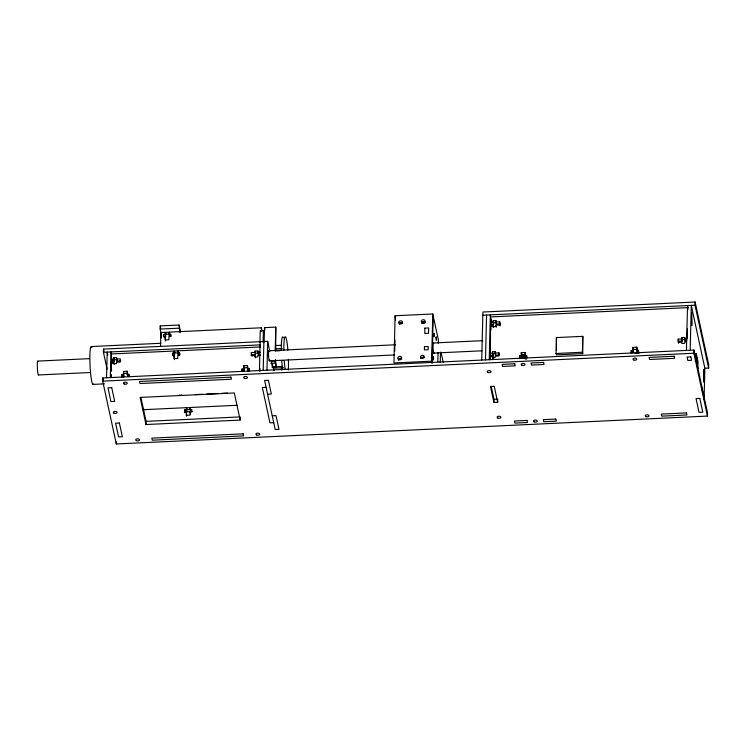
<?xml version="1.0" encoding="UTF-8"?>
<svg xmlns="http://www.w3.org/2000/svg" width="746" height="746" viewBox="0 0 746 746"><rect width="100%" height="100%" fill="white"/><g stroke="black" fill="none" stroke-linecap="round" stroke-linejoin="round"><path stroke-width="1.12" d="M102.724 381.131L102.799 377.952L693.948 350.06L707.525 412.902L707.45 416.082L116.301 443.973L102.724 381.131L693.873 353.24L707.45 416.082M107.07 369.102L103.433 352.271L103.507 349.081L267.665 341.342L269.856 351.469M106.566 377.774L107.2 352.093L107.834 355.031M110.333 377.597L110.968 351.907L111.387 353.874M110.837 377.541L110.912 374.352L111.359 376.413M120.768 360.905L117.001 361.083L116.59 357.651L113.821 357.772L114.241 361.213L111.723 361.334L111.406 353.968L174.2 351.012L174.592 355.189L172.96 355.264L172.512 353.203L174.144 353.128L174.592 355.189M111.536 368.916L111.49 371.116L111.201 362.453L113.709 362.332L114.157 364.393M112.208 360.01L112.338 363.237M112.851 363.022L112.907 360.896L113.327 362.854M113.709 362.332L113.681 363.712L116.441 363.582L116.479 362.211L120.246 362.024L120.32 358.845L116.553 359.022M114.241 361.213L113.821 357.772M117.001 361.083L117.029 359.703L114.269 359.833M116.301 443.973L116.348 441.856M121.757 377.019L121.812 374.688L123.444 374.613L123.892 376.674L122.26 376.749L121.812 374.688M123.444 374.613L123.528 371.433L127.296 371.256L127.659 376.497L129.291 376.413L128.853 374.352L127.212 374.436L127.296 371.256M123.892 376.674L123.528 371.433M128.788 376.693L128.853 374.352M240.24 417.974L240.184 420.091L146.002 424.539L146.076 421.359L140.947 397.618M161.621 335.905L160.148 329.089L160.222 325.909L179.059 325.014L180.532 331.839M160.549 346.191L160.884 332.52L165.286 332.315L165.677 336.493L164.045 336.567L163.598 334.506L165.23 334.432L165.677 336.493M161.248 337.994L161.332 334.581M163.598 334.506L163.542 336.847L165.174 336.763L165.565 340.95M165.174 336.763L165.099 339.952L168.866 339.766L168.941 336.586L170.573 336.511L170.629 334.18L168.997 334.255L169.053 332.138L261.352 327.783L261.799 329.844M165.23 334.432L165.286 332.315M170.629 334.18L171.076 336.241L169.445 336.315L169.053 332.138M172.512 353.203L172.457 355.544L174.088 355.46L174.48 359.647M174.088 355.46L174.014 358.649L177.781 358.462L177.856 355.282L179.488 355.208L179.544 352.877L177.912 352.951L177.968 350.834L260.503 346.937M174.144 353.128L174.2 351.012M179.544 352.877L179.991 354.937L178.359 355.012L177.968 350.834M179.963 332.744L179.059 325.014M143.055 409.713L186.435 407.67L186.836 411.848L186.388 409.787L184.756 409.871L184.7 412.202L186.332 412.128L186.724 416.305M186.332 412.128L186.248 415.308L190.016 415.13L190.099 411.951L191.731 411.867L191.787 409.535L190.155 409.61L190.202 407.493L237.079 405.283M186.388 409.787L186.435 407.67M241.965 371.349L242.021 369.018L243.653 368.944L244.101 371.004L242.469 371.079L242.021 369.018M243.653 368.944L243.737 365.754L247.504 365.577L247.868 370.818L249.5 370.743L249.061 368.683L247.42 368.766L247.504 365.577M244.101 371.004L243.737 365.754M248.996 371.014L249.061 368.683M251.327 352.662L251.775 354.723L255.542 354.546L255.095 352.485L251.327 352.662L251.253 355.851L255.02 355.674L255.468 357.726M255.02 355.674L254.983 357.045L257.752 356.914L257.78 355.544L260.298 355.422M255.095 352.485L255.132 351.114L257.892 350.984L258.303 354.415L259.981 354.341M255.542 354.546L255.132 351.114M258.303 354.415L257.892 350.984M259.953 342.293L260.233 330.879L263.375 330.73L264.345 332.725M259.431 370.566L260.13 341.696M259.897 371.564L259.981 368.384M261.268 331.215L261.352 327.783M263.096 342.153L263.375 330.73M263.198 370.389L263.897 341.519M264.14 342.134L264.494 327.634L275.796 327.102L275.712 350.648M266.965 370.212L267.665 341.342M272.56 364.001L272.486 367.181L271.19 361.157M275.209 350.853L275.796 327.102M275.488 359.703L275.405 363.097L270.845 363.311M272.066 367.209L276.253 367.004L275.488 359.908M281.363 369.242L281.419 366.976M281.829 370.175L281.885 367.909M438.284 343.263L438.368 339.812L432.783 313.982L395.11 315.763L393.963 362.957L431.636 361.185L432.074 363.246L433.23 316.043M394.737 351.207L395.007 340.167M395.501 320.118L395.11 315.763M431.636 361.185L432.783 313.982M437.827 361.689L438.051 352.476M440.243 362.603L440.494 352.243M481.72 360.076L482.895 312.033L695.123 302.027L708.7 364.869L708.625 368.048L705.147 368.207M485.487 359.898L486.588 315.045M489.255 359.721L490.355 314.859L491.11 324.286L493.619 324.165L493.209 320.724L495.978 320.594L496.388 324.034L500.156 323.857L500.1 325.983M489.749 359.656L489.833 356.476L492.341 356.355L492.789 358.416M495.213 351.664L495.185 353.045L498.953 352.867L499.391 354.928L495.624 355.105L495.213 351.664L492.453 351.795L492.864 355.236L490.355 355.357L490.588 325.405L493.097 325.284L493.544 327.345M490.355 355.357L490.495 349.548M490.98 329.788L490.588 325.405M491.11 324.286L491.241 318.98M492.341 356.355L492.304 357.735L495.074 357.604L495.102 356.224L498.869 356.047L498.953 352.867M492.864 355.236L492.453 351.795M493.097 325.284L493.069 326.664L495.829 326.534L495.866 325.153L499.633 324.976L499.708 321.796L495.941 321.974L495.978 320.594M493.619 324.165L493.209 320.724M493.358 358.155L493.47 353.623M497.768 399.138L497.694 402.327L493.927 402.504L494.001 399.315L496.827 399.185M519.514 358.257L519.57 355.926L521.202 355.842L521.65 357.903L520.018 357.987L519.57 355.926M521.202 355.842L521.286 352.662L525.053 352.485L525.492 354.546L521.724 354.723L521.286 352.662M521.585 358.043L521.696 353.427M522.209 358.015L522.293 354.555M522.834 357.977L522.918 354.527M523.468 357.949L523.552 354.49M524.093 357.921L524.177 354.462M524.718 357.894L524.802 354.434M524.97 355.665L526.601 355.59L527.049 357.651L525.417 357.726L525.053 352.485M525.324 359.012L525.436 354.406M525.949 358.985L526.005 356.681M526.545 357.921L526.601 355.59M526.573 358.957L526.629 356.653M556.05 353.492L556.441 337.584L582.812 336.343L582.719 353.623L556.348 354.872L556.05 353.492L582.421 352.252L582.719 353.623M556.46 350.303L556.441 337.584M582.421 352.252L582.812 336.343M631.135 352.989L631.191 350.657L632.822 350.573L633.27 352.634L631.638 352.709L631.191 350.657M636.739 350.396L638.371 350.312L638.818 352.373L637.187 352.457L636.814 347.216L633.046 347.394L632.822 350.573M637.187 352.457L636.814 347.216M638.315 352.653L638.371 350.312M678.161 339.122L678.599 341.183L682.366 340.997L681.928 338.945L678.161 339.122L678.077 342.302L681.844 342.125L681.816 343.505L684.576 343.374L684.614 341.994L686.283 341.91M678.552 343.3L678.599 341.183M681.928 338.945L681.956 337.565L684.716 337.434L685.136 340.875L686.805 340.791M682.366 340.997L681.956 337.565M685.136 340.875L684.716 337.434M686.413 350.415L687.514 305.562L687.998 307.809M687.439 328.939L687.197 338.693L684.688 338.815M687.905 309.739L687.961 307.622L490.514 316.938M690.181 350.238L691.281 305.384L704.858 368.226L704.093 399.278M693.873 353.24L693.948 350.06M708.625 368.048L695.048 305.207L695.123 302.027M696.065 361.437L696.251 353.651L693.994 353.753M696.307 361.306L696.736 357.642L697.622 368.459M697.864 368.571L698.032 361.885L696.251 353.651M633.27 352.634L633.046 347.394M160.148 329.089L178.984 328.193M482.821 315.222L695.048 305.207M399.194 322.943L402.019 322.813M422.74 321.834L424.623 321.74M424.922 323.121L422.096 323.251L421.798 321.88M490.663 322.225L493.181 322.104M493.656 322.785L496.416 322.654M91.348 346.545L160.819 343.272M103.433 352.271L260.056 344.876L260.54 347.123M275.731 345.529L281.456 345.258M275.311 348.839L282.175 348.513M37.841 361.083L89.539 358.649M268.653 350.76L395.511 344.773M432.755 343.02L482.793 340.661M275.255 350.956L279.834 350.741M111.275 359.274L113.793 359.152M257.864 352.354L260.373 352.243M255.58 353.166L258.34 353.045M682.404 339.626L685.164 339.495M269.064 360.859L394.755 354.928M433.165 353.11L482.047 350.806M271.535 361.195L274.966 361.036L276.253 367.004M489.908 353.296L492.416 353.175M38.41 374.968L90.107 372.524M492.901 353.856L495.661 353.725M401.152 358.35L398.327 358.481L398.625 359.852L400.509 359.768M420.93 357.418L423.756 357.278M123.976 373.494L127.743 373.317M244.184 367.815L247.952 367.638M633.494 349.454L637.261 349.277M272.924 366.845L282.081 366.407M273.223 368.216L283.527 367.731M634.846 353.222L639.387 353.007M92.905 384.404L104.477 383.854M695.179 361.185L697.473 361.073M266.089 387.305L262.322 387.482L269.959 422.851L273.726 422.674M195.312 394.587L202.175 394.27M206.754 394.047L218.186 393.515M221.618 393.347L227.334 393.077M267.572 394.168L271.339 393.991L268.374 380.255L264.606 380.432L275.209 429.537L278.976 429.36L276.011 415.625L272.243 415.802M184.299 411.932L190.099 411.661M192.235 411.596L190.603 411.671L190.155 409.61M146.076 421.359L240.259 416.911M701.594 386.876L702.928 393.058M499.708 321.796L500.156 323.857M495.941 321.974L496.388 324.034M495.866 325.153L496.304 327.214M492.472 324.669L492.957 326.944M490.747 319.046L491.185 321.106M495.185 353.045L495.624 355.105M489.833 356.476L490.271 358.537M497.694 402.327L494.234 386.316L490.467 386.503L493.927 402.504M491.194 386.297L494.076 399.679M441.045 352.205L443.245 362.388M273.036 366.193L273.987 370.575M264.494 327.634L264.933 329.695M247.42 368.766L247.868 370.818M240.184 420.091L234.328 392.965L140.136 397.404L146.002 424.539M190.202 407.493L190.65 409.554M177.912 352.951L178.359 355.012M190.099 411.951L190.547 414.002M168.997 334.255L169.445 336.315M184.756 409.871L185.204 411.932M160.222 325.909L160.716 328.175M127.212 374.436L127.659 376.497M103.507 349.081L103.992 351.329M102.799 377.952L103.284 380.199M399.231 324.118A1.893 1.576 -12.2 0 1 402.402 323.26M398.289 360.076A1.893 1.576 -12.2 0 1 401.824 359.115M421.835 323.055A1.893 1.576 -12.2 0 1 425.295 322.505M420.968 358.593A1.893 1.576 -12.2 0 1 424.138 357.726M269.679 359.544A5.063 0.55 87.3 0 1 268.644 356.849A5.063 0.55 87.3 0 1 269.082 350.984M434.135 352.755A5.315 0.578 87.3 0 1 433.053 347.757A5.315 0.578 87.3 0 1 433.752 343.58M112.292 360.616A1.893 1.035 1.4 0 1 111.499 360.924M181.782 395.091A1.893 1.035 1.4 0 1 179.478 395.035M93.427 384.004A18.976 2.079 87.3 0 1 90.005 364.505A18.976 2.079 87.3 0 1 91.926 347.44M38.605 374.818A6.956 0.765 87.3 0 1 37.347 367.666A6.956 0.765 87.3 0 1 38.055 361.409M285.168 369.447A19.601 2.145 87.3 0 1 284.235 360.421M283.825 350.294A19.601 2.145 87.3 0 1 285.233 336.735A19.601 2.145 87.3 0 1 287.909 350.247M288.413 359.358A19.601 2.145 87.3 0 1 288.32 369.969M282.65 369.559A19.601 2.145 87.3 0 1 281.727 360.532M281.307 350.415A19.601 2.145 87.3 0 1 283.424 337.807M267.87 353.473C268.206 361.651 268.56 350.154 267.87 353.473M433.184 357.11C433.529 364.859 433.836 354.21 433.184 357.11M433.743 333.751C434.088 341.929 434.442 330.431 433.743 333.751M436.056 337.369C436.391 345.547 436.746 334.049 436.056 337.369M489.87 354.891C490.225 363.069 490.542 351.571 489.87 354.891M490.635 323.848C490.98 331.756 491.288 320.649 490.635 323.848M424.465 346.694L424.381 349.874L428.148 349.697L428.232 346.517L424.465 346.694M424.912 328.119L424.782 333.425L428.549 333.248L428.68 327.942L424.912 328.119M691.598 312.742L691.784 325.415L691.598 312.742M703.832 369.41L704.019 382.073L703.832 369.41M230.915 377.168L139.586 381.476L140.034 383.537L231.353 379.229L230.915 377.168M514.74 363.778L502.179 364.365L502.627 366.426L515.188 365.838L514.74 363.778M543.62 362.416L531.068 363.004L531.506 365.064L544.067 364.477L543.62 362.416M674.225 356.252L649.113 357.437L649.552 359.497L674.673 358.313L674.225 356.252M690.852 356.858L687.085 357.036L687.821 360.467L691.589 360.29L690.852 356.858M111.741 387.65L107.974 387.827L110.94 401.562L114.707 401.385L111.741 387.65M119.379 423.019L115.611 423.196L118.586 436.932L122.353 436.755L119.379 423.019M699.823 398.411L696.055 398.588L699.021 412.324L702.788 412.146L699.823 398.411M243.149 433.827L151.83 438.135L152.268 440.196L243.597 435.888L243.149 433.827M526.974 420.436L514.423 421.033L514.861 423.094L527.422 422.497L526.974 420.436M555.863 419.075L543.302 419.662L543.75 421.723L556.302 421.136L555.863 419.075M686.469 412.911L661.348 414.095L661.795 416.156L686.907 414.972L686.469 412.911M399.623 323.811A1.893 1.576 -12.2 0 0 402.476 322.3A1.893 1.576 -12.2 0 0 399.688 321.05A1.893 1.576 -12.2 0 0 399.623 323.811M398.746 359.348A1.893 1.576 -12.2 0 0 401.609 357.838A1.893 1.576 -12.2 0 0 398.821 356.588A1.893 1.576 -12.2 0 0 398.746 359.348M422.227 322.738A1.893 1.576 -12.2 0 0 425.08 321.228A1.893 1.576 -12.2 0 0 422.292 319.987A1.893 1.576 -12.2 0 0 422.227 322.738M421.359 358.276A1.893 1.576 -12.2 0 0 424.213 356.765A1.893 1.576 -12.2 0 0 421.425 355.525A1.893 1.576 -12.2 0 0 421.359 358.276M521.948 365.214A1.893 1.035 1.4 0 0 524.997 364.598A1.893 1.035 1.4 0 0 522.424 363.451A1.893 1.035 1.4 0 0 521.948 365.214M534.192 421.872A1.893 1.035 1.4 0 0 537.241 421.266A1.893 1.035 1.4 0 0 534.658 420.11A1.893 1.035 1.4 0 0 534.192 421.872M497.843 418.04A1.893 1.035 1.4 0 0 500.892 417.424A1.893 1.035 1.4 0 0 498.309 416.277A1.893 1.035 1.4 0 0 497.843 418.04M487.987 372.431A1.893 1.035 1.4 0 0 491.036 371.825A1.893 1.035 1.4 0 0 488.462 370.669A1.893 1.035 1.4 0 0 487.987 372.431M244.399 378.306A1.893 1.035 1.4 0 0 247.458 377.7A1.893 1.035 1.4 0 0 244.875 376.543A1.893 1.035 1.4 0 0 244.399 378.306M124.19 383.976A1.893 1.035 1.4 0 0 127.249 383.369A1.893 1.035 1.4 0 0 124.666 382.213A1.893 1.035 1.4 0 0 124.19 383.976M114.007 413.181A1.893 1.035 1.4 0 0 117.066 412.575A1.893 1.035 1.4 0 0 114.483 411.419A1.893 1.035 1.4 0 0 114.007 413.181M136.434 440.644A1.893 1.035 1.4 0 0 139.483 440.028A1.893 1.035 1.4 0 0 136.91 438.881A1.893 1.035 1.4 0 0 136.434 440.644M256.643 434.965A1.893 1.035 1.4 0 0 259.692 434.358A1.893 1.035 1.4 0 0 257.109 433.202A1.893 1.035 1.4 0 0 256.643 434.965M633.718 359.936A1.893 1.035 1.4 0 0 636.767 359.33A1.893 1.035 1.4 0 0 634.184 358.173A1.893 1.035 1.4 0 0 633.718 359.936M645.952 416.604A1.893 1.035 1.4 0 0 649.011 415.988A1.893 1.035 1.4 0 0 646.428 414.841A1.893 1.035 1.4 0 0 645.952 416.604M166.218 334.049A1.893 1.035 1.4 0 0 169.267 333.434A1.893 1.035 1.4 0 0 166.684 332.278A1.893 1.035 1.4 0 0 166.218 334.049M187.367 409.405A1.893 1.035 1.4 0 0 190.426 408.789A1.893 1.035 1.4 0 0 187.843 407.642A1.893 1.035 1.4 0 0 187.367 409.405M175.133 352.746A1.893 1.035 1.4 0 0 178.182 352.131A1.893 1.035 1.4 0 0 175.599 350.974A1.893 1.035 1.4 0 0 175.133 352.746"/></g></svg>
